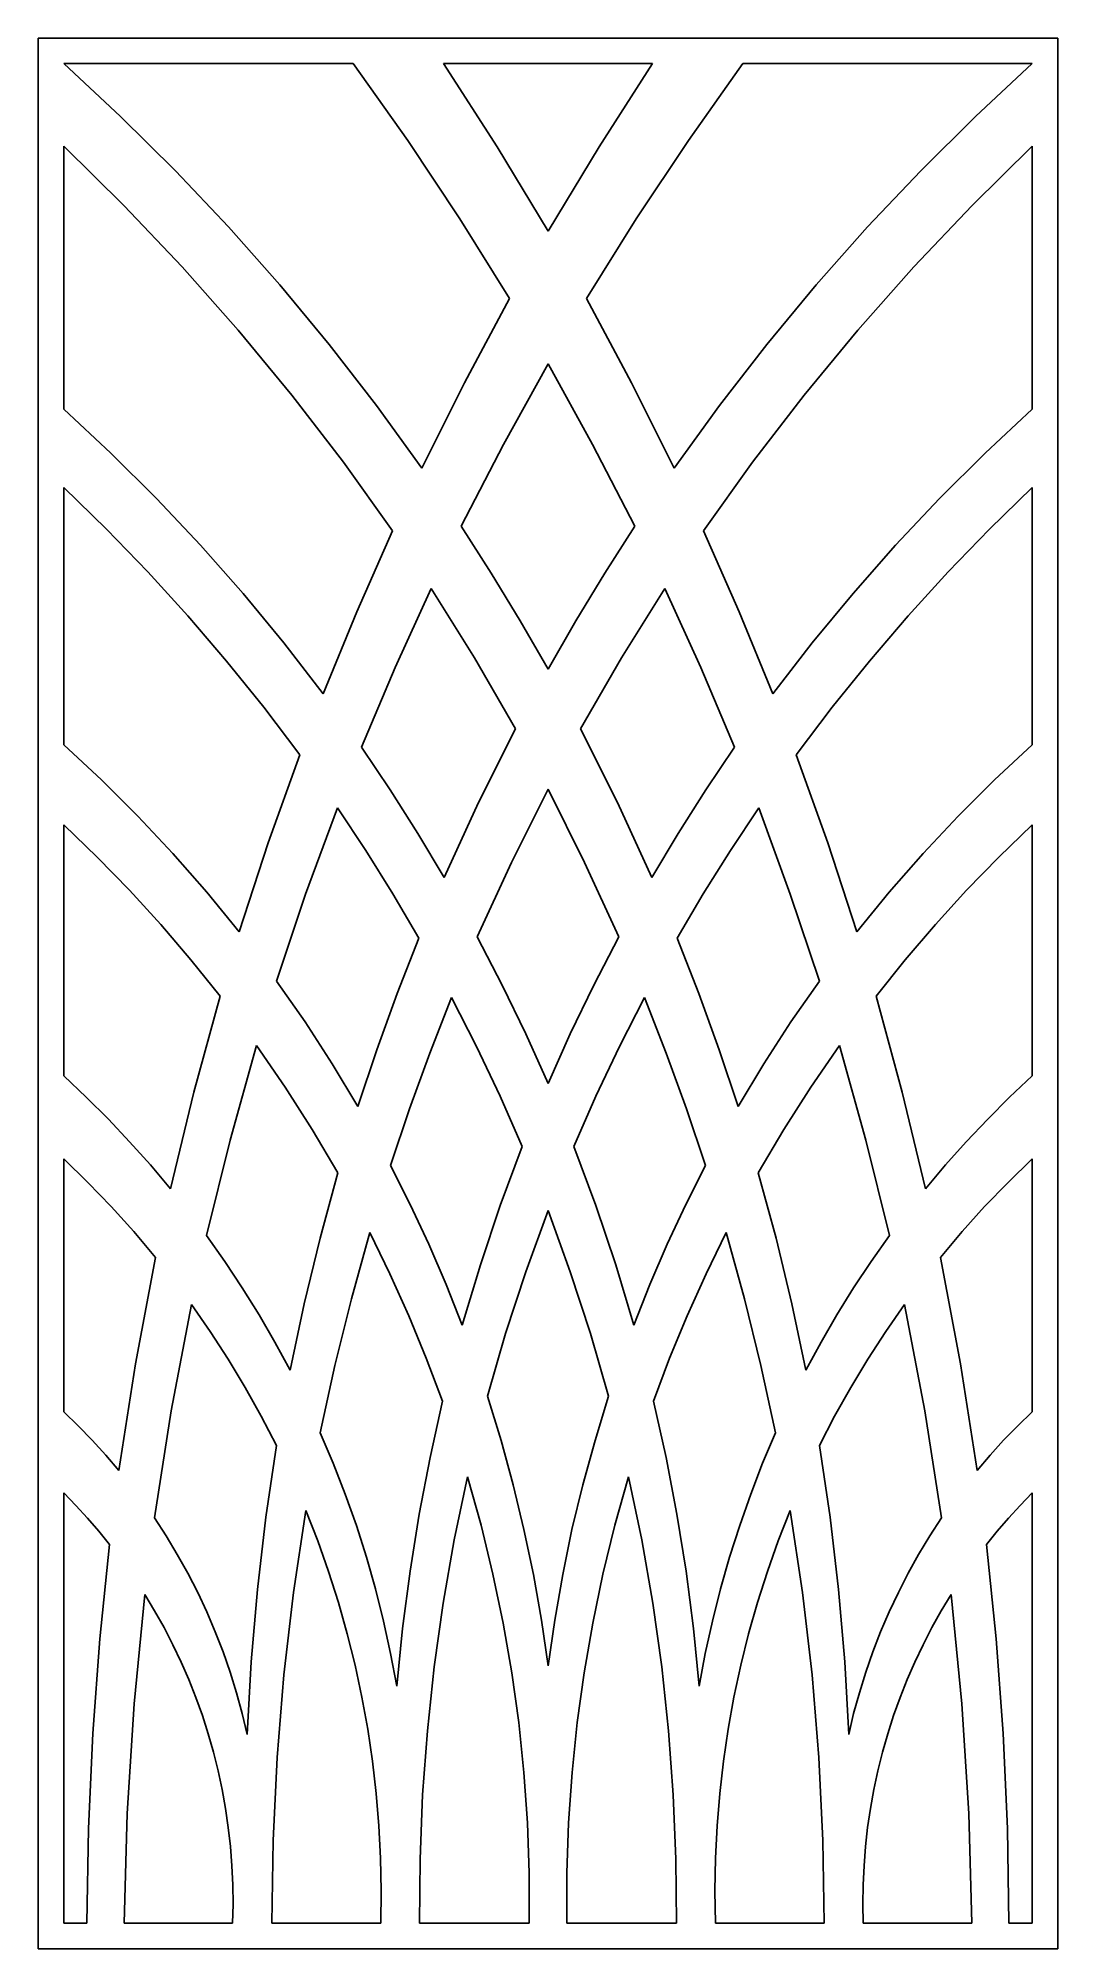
# Model space of a CAD drawing. Header units: millimetres. Extents: x 1109 to 1909, y 67 to 1567.
import ezdxf

# ---------------------------------------------------------------- set-up
doc = ezdxf.new("R2010")
doc.units = ezdxf.units.MM
doc.layers.add('DEFAULT_LAYER', color=7, linetype='Continuous', true_color=0xfff6f6)

msp = doc.modelspace()

# ---------------------------------------------------------------- linework, layer by layer
at = {"layer": 'DEFAULT_LAYER'}
for p, q in [((1909.4, 1566.7), (1109.4, 1566.7)), ((1109.4, 1566.7), (1109.4, 66.7)), ((1909.4, 66.7), (1909.4, 1566.7)), ((1129.4, 1546.7), (1356.6, 1546.7)), ((1173.8, 1505.3), (1129.4, 1546.7)), ((1356.6, 1546.7), (1399.3, 1486.4)), ((1591.3, 1546.7), (1427.4, 1546.7)), ((1427.4, 1546.7), (1469.4, 1481.5)), ((1549.4, 1481.5), (1591.3, 1546.7)), ((1662.2, 1546.7), (1619.5, 1486.4)), ((1889.4, 1546.7), (1662.2, 1546.7)), ((1844.9, 1505.3), (1889.4, 1546.7)), ((1217, 1462.6), (1173.8, 1505.3)), ((1801.8, 1462.6), (1844.9, 1505.3)), ((1399.3, 1486.4), (1440.2, 1424.9)), ((1619.5, 1486.4), (1578.6, 1424.9)), ((1129.4, 1481.8), (1176.6, 1435.3)), ((1129.4, 1275.3), (1129.4, 1481.8)), ((1469.4, 1481.5), (1509.4, 1415.2)), ((1509.4, 1415.2), (1549.4, 1481.5)), ((1889.4, 1481.8), (1842.1, 1435.3)), ((1889.4, 1275.3), (1889.4, 1481.8)), ((1258.7, 1418.5), (1217, 1462.6)), ((1760.1, 1418.5), (1801.8, 1462.6)), ((1176.6, 1435.3), (1222.3, 1387.2)), ((1842.1, 1435.3), (1796.5, 1387.2)), ((1298.9, 1373), (1258.7, 1418.5)), ((1440.2, 1424.9), (1479.2, 1362.2)), ((1578.6, 1424.9), (1539.5, 1362.2)), ((1719.8, 1373), (1760.1, 1418.5)), ((1222.3, 1387.2), (1266.2, 1337.5)), ((1796.5, 1387.2), (1752.5, 1337.5)), ((1337.6, 1326.2), (1298.9, 1373)), ((1681.1, 1326.2), (1719.8, 1373)), ((1479.2, 1362.2), (1443.9, 1296.1)), ((1539.5, 1362.2), (1574.9, 1296.1)), ((1266.2, 1337.5), (1308.4, 1286.4)), ((1752.5, 1337.5), (1710.4, 1286.4)), ((1374.8, 1278.3), (1337.6, 1326.2)), ((1643.9, 1278.3), (1681.1, 1326.2)), ((1509.4, 1310.9), (1474.4, 1247.7)), ((1544.3, 1247.7), (1509.4, 1310.9)), ((1443.9, 1296.1), (1410.4, 1229.1)), ((1574.9, 1296.1), (1608.3, 1229.1)), ((1166.3, 1240.9), (1129.4, 1275.3)), ((1308.4, 1286.4), (1348.8, 1233.8)), ((1410.4, 1229.1), (1374.8, 1278.3)), ((1608.3, 1229.1), (1643.9, 1278.3)), ((1710.4, 1286.4), (1669.9, 1233.8)), ((1852.4, 1240.9), (1889.4, 1275.3)), ((1474.4, 1247.7), (1441.3, 1183.5)), ((1577.4, 1183.5), (1544.3, 1247.7)), ((1202.1, 1205.4), (1166.3, 1240.9)), ((1348.8, 1233.8), (1387.3, 1179.9)), ((1669.9, 1233.8), (1631.4, 1179.9)), ((1816.6, 1205.4), (1852.4, 1240.9)), ((1162.9, 1181.3), (1129.4, 1213.8)), ((1129.4, 1213.8), (1129.4, 1011.9)), ((1236.7, 1168.7), (1202.1, 1205.4)), ((1782, 1168.7), (1816.6, 1205.4)), ((1889.4, 1213.8), (1855.9, 1181.3)), ((1889.4, 1011.9), (1889.4, 1213.8)), ((1195.3, 1147.7), (1162.9, 1181.3)), ((1387.3, 1179.9), (1359.3, 1116.3)), ((1441.3, 1183.5), (1464.9, 1146.7)), ((1553.9, 1146.7), (1577.4, 1183.5)), ((1631.4, 1179.9), (1659.4, 1116.3)), ((1855.9, 1181.3), (1823.4, 1147.7)), ((1270.1, 1130.8), (1236.7, 1168.7)), ((1748.7, 1130.8), (1782, 1168.7)), ((1226.8, 1113.2), (1195.3, 1147.7)), ((1464.9, 1146.7), (1487.6, 1109.3)), ((1531.2, 1109.3), (1553.9, 1146.7)), ((1823.4, 1147.7), (1792, 1113.2)), ((1302.1, 1091.9), (1270.1, 1130.8)), ((1417.6, 1134.6), (1389.4, 1072.7)), ((1451.7, 1080.1), (1417.6, 1134.6)), ((1567.1, 1080.1), (1601.1, 1134.6)), ((1601.1, 1134.6), (1629.3, 1072.7)), ((1716.6, 1091.9), (1748.7, 1130.8)), ((1257.2, 1077.7), (1226.8, 1113.2)), ((1359.3, 1116.3), (1332.9, 1051.9)), ((1659.4, 1116.3), (1685.8, 1051.9)), ((1792, 1113.2), (1761.6, 1077.7)), ((1487.6, 1109.3), (1509.4, 1071.4)), ((1509.4, 1071.4), (1531.2, 1109.3)), ((1332.9, 1051.9), (1302.1, 1091.9)), ((1483.9, 1024.4), (1451.7, 1080.1)), ((1534.8, 1024.4), (1567.1, 1080.1)), ((1685.8, 1051.9), (1716.6, 1091.9)), ((1286.4, 1041.4), (1257.2, 1077.7)), ((1389.4, 1072.7), (1362.9, 1010.1)), ((1629.3, 1072.7), (1655.8, 1010.1)), ((1761.6, 1077.7), (1732.3, 1041.4)), ((1314.6, 1004.1), (1286.4, 1041.4)), ((1732.3, 1041.4), (1704.2, 1004.1)), ((1454.9, 966.5), (1483.9, 1024.4)), ((1563.8, 966.5), (1534.8, 1024.4)), ((1129.4, 1011.9), (1158.9, 984.5)), ((1362.9, 1010.1), (1385.5, 976.5)), ((1655.8, 1010.1), (1633.2, 976.5)), ((1859.8, 984.5), (1889.4, 1011.9)), ((1289.9, 934.9), (1314.6, 1004.1)), ((1704.2, 1004.1), (1728.9, 934.9)), ((1158.9, 984.5), (1187.5, 956)), ((1385.5, 976.5), (1407.2, 942.4)), ((1480.7, 919.6), (1509.4, 977.1)), ((1509.4, 977.1), (1538.1, 919.6)), ((1633.2, 976.5), (1611.5, 942.4)), ((1831.3, 956), (1859.8, 984.5)), ((1344.1, 962.4), (1319.2, 894.7)), ((1366.3, 928.9), (1344.1, 962.4)), ((1428, 907.7), (1454.9, 966.5)), ((1590.8, 907.7), (1563.8, 966.5)), ((1652.5, 928.9), (1674.7, 962.4)), ((1674.7, 962.4), (1699.5, 894.7)), ((1129.4, 949.2), (1155.6, 923.8)), ((1129.4, 752), (1129.4, 949.2)), ((1187.5, 956), (1215.1, 926.6)), ((1803.7, 926.6), (1831.3, 956)), ((1889.4, 949.2), (1863.2, 923.8)), ((1889.4, 752), (1889.4, 949.2)), ((1267.1, 865), (1289.9, 934.9)), ((1407.2, 942.4), (1428, 907.7)), ((1611.5, 942.4), (1590.8, 907.7)), ((1728.9, 934.9), (1751.6, 865)), ((1155.6, 923.8), (1180.9, 897.7)), ((1215.1, 926.6), (1241.6, 896.3)), ((1387.6, 894.8), (1366.3, 928.9)), ((1453.9, 861.2), (1480.7, 919.6)), ((1538.1, 919.6), (1564.9, 861.2)), ((1631.1, 894.8), (1652.5, 928.9)), ((1777.1, 896.3), (1803.7, 926.6)), ((1863.2, 923.8), (1837.8, 897.7)), ((1180.9, 897.7), (1205.5, 870.7)), ((1241.6, 896.3), (1267.1, 865)), ((1319.2, 894.7), (1296.3, 826.4)), ((1408, 860.2), (1387.6, 894.8)), ((1610.7, 860.2), (1631.1, 894.8)), ((1699.5, 894.7), (1722.4, 826.4)), ((1751.6, 865), (1777.1, 896.3)), ((1837.8, 897.7), (1813.3, 870.7)), ((1205.5, 870.7), (1229.2, 843)), ((1813.3, 870.7), (1789.6, 843)), ((1391, 816.6), (1408, 860.2)), ((1473.4, 823.3), (1453.9, 861.2)), ((1564.9, 861.2), (1545.3, 823.3)), ((1627.8, 816.6), (1610.7, 860.2)), ((1229.2, 843), (1252, 814.5)), ((1789.6, 843), (1766.8, 814.5)), ((1296.3, 826.4), (1318.7, 794.3)), ((1722.4, 826.4), (1700, 794.3)), ((1252, 814.5), (1231.4, 739.3)), ((1375, 772.5), (1391, 816.6)), ((1433.7, 813.4), (1416.7, 769.9)), ((1453.3, 775), (1433.7, 813.4)), ((1492, 784.9), (1473.4, 823.3)), ((1545.3, 823.3), (1526.8, 784.9)), ((1565.5, 775), (1585, 813.4)), ((1585, 813.4), (1602.1, 769.9)), ((1643.7, 772.5), (1627.8, 816.6)), ((1766.8, 814.5), (1787.3, 739.3)), ((1318.7, 794.3), (1340, 761.5)), ((1509.4, 746), (1492, 784.9)), ((1526.8, 784.9), (1509.4, 746)), ((1700, 794.3), (1678.7, 761.5)), ((1280.7, 775.8), (1259.9, 701.5)), ((1303.1, 743.2), (1280.7, 775.8)), ((1360.2, 728), (1375, 772.5)), ((1416.7, 769.9), (1400.7, 726)), ((1471.8, 736.1), (1453.3, 775)), ((1547, 736.1), (1565.5, 775)), ((1602.1, 769.9), (1618.1, 726)), ((1658.5, 728), (1643.7, 772.5)), ((1715.7, 743.2), (1738, 775.8)), ((1738, 775.8), (1758.8, 701.5)), ((1147.1, 735.2), (1129.4, 752)), ((1340, 761.5), (1360.2, 728)), ((1678.7, 761.5), (1658.5, 728)), ((1871.6, 735.2), (1889.4, 752)), ((1164.4, 718), (1147.1, 735.2)), ((1231.4, 739.3), (1213.1, 663.4)), ((1324.3, 709.8), (1303.1, 743.2)), ((1489.1, 696.6), (1471.8, 736.1)), ((1529.6, 696.6), (1547, 736.1)), ((1694.4, 709.8), (1715.7, 743.2)), ((1787.3, 739.3), (1805.7, 663.4)), ((1854.4, 718), (1871.6, 735.2)), ((1400.7, 726), (1385.7, 681.7)), ((1618.1, 726), (1633, 681.7)), ((1181.1, 700.3), (1164.4, 718)), ((1344.4, 675.8), (1324.3, 709.8)), ((1674.4, 675.8), (1694.4, 709.8)), ((1837.6, 700.3), (1854.4, 718)), ((1197.4, 682.1), (1181.1, 700.3)), ((1259.9, 701.5), (1241.4, 626.7)), ((1471.9, 650.3), (1489.1, 696.6)), ((1546.8, 650.3), (1529.6, 696.6)), ((1758.8, 701.5), (1777.3, 626.7)), ((1821.4, 682.1), (1837.6, 700.3)), ((1129.4, 686.8), (1148.3, 668.4)), ((1129.4, 488.2), (1129.4, 686.8)), ((1213.1, 663.4), (1197.4, 682.1)), ((1330.5, 624.6), (1344.4, 675.8)), ((1385.7, 681.7), (1401.2, 651)), ((1633, 681.7), (1617.5, 651)), ((1688.3, 624.6), (1674.4, 675.8)), ((1805.7, 663.4), (1821.4, 682.1)), ((1889.4, 686.8), (1870.4, 668.4)), ((1889.4, 488.2), (1889.4, 686.8)), ((1148.3, 668.4), (1166.7, 649.3)), ((1870.4, 668.4), (1852, 649.3)), ((1166.7, 649.3), (1184.4, 629.7)), ((1401.2, 651), (1415.8, 619.8)), ((1456.3, 603.6), (1471.9, 650.3)), ((1509.4, 646.3), (1491.9, 598.2)), ((1526.8, 598.2), (1509.4, 646.3)), ((1562.5, 603.6), (1546.8, 650.3)), ((1617.5, 651), (1603, 619.8)), ((1852, 649.3), (1834.3, 629.7)), ((1184.4, 629.7), (1201.4, 609.4)), ((1241.4, 626.7), (1255.8, 606.3)), ((1318, 573), (1330.5, 624.6)), ((1355.1, 576.9), (1369.5, 629)), ((1369.5, 629), (1385.3, 596.6)), ((1415.8, 619.8), (1429.4, 588.2)), ((1603, 619.8), (1589.3, 588.2)), ((1633.4, 596.6), (1649.2, 629)), ((1649.2, 629), (1663.6, 576.9)), ((1700.7, 573), (1688.3, 624.6)), ((1777.3, 626.7), (1763, 606.3)), ((1834.3, 629.7), (1817.3, 609.4)), ((1201.4, 609.4), (1185.7, 526)), ((1255.8, 606.3), (1269.5, 585.6)), ((1442.1, 556.3), (1456.3, 603.6)), ((1576.6, 556.3), (1562.5, 603.6)), ((1763, 606.3), (1749.2, 585.6)), ((1817.3, 609.4), (1833, 526)), ((1269.5, 585.6), (1282.7, 564.4)), ((1385.3, 596.6), (1400.1, 563.7)), ((1429.4, 588.2), (1442.1, 556.3)), ((1491.9, 598.2), (1476.1, 549.6)), ((1542.7, 549.6), (1526.8, 598.2)), ((1589.3, 588.2), (1576.6, 556.3)), ((1618.6, 563.7), (1633.4, 596.6)), ((1749.2, 585.6), (1736.1, 564.4)), ((1229.6, 572.6), (1213.6, 489)), ((1244.4, 551.4), (1229.6, 572.6)), ((1307, 521), (1318, 573)), ((1342.2, 524.5), (1355.1, 576.9)), ((1663.6, 576.9), (1676.5, 524.5)), ((1711.7, 521), (1700.7, 573)), ((1789.2, 572.6), (1774.4, 551.4)), ((1805.1, 489), (1789.2, 572.6)), ((1282.7, 564.4), (1295.1, 542.9)), ((1400.1, 563.7), (1413.9, 530.3)), ((1604.8, 530.3), (1618.6, 563.7)), ((1736.1, 564.4), (1723.6, 542.9)), ((1258.4, 529.6), (1244.4, 551.4)), ((1295.1, 542.9), (1307, 521)), ((1476.1, 549.6), (1461.8, 500.4)), ((1556.9, 500.4), (1542.7, 549.6)), ((1723.6, 542.9), (1711.7, 521)), ((1774.4, 551.4), (1760.3, 529.6)), ((1185.7, 526), (1172.7, 442.1)), ((1271.8, 507.4), (1258.4, 529.6)), ((1413.9, 530.3), (1426.6, 496.6)), ((1592.1, 496.6), (1604.8, 530.3)), ((1760.3, 529.6), (1746.9, 507.4)), ((1833, 526), (1846, 442.1)), ((1330.7, 471.8), (1342.2, 524.5)), ((1676.5, 524.5), (1688, 471.8)), ((1284.4, 484.8), (1271.8, 507.4)), ((1426.6, 496.6), (1416.8, 452.3)), ((1461.8, 500.4), (1472.5, 465.8)), ((1546.3, 465.8), (1556.9, 500.4)), ((1602, 452.3), (1592.1, 496.6)), ((1746.9, 507.4), (1734.3, 484.8)), ((1140.8, 477.2), (1129.4, 488.2)), ((1213.6, 489), (1200.5, 404.9)), ((1296.3, 461.8), (1284.4, 484.8)), ((1734.3, 484.8), (1722.4, 461.8)), ((1818.2, 404.9), (1805.1, 489)), ((1878, 477.2), (1889.4, 488.2)), ((1151.8, 465.9), (1140.8, 477.2)), ((1162.5, 454.1), (1151.8, 465.9)), ((1340.9, 447.8), (1330.7, 471.8)), ((1472.5, 465.8), (1482, 430.9)), ((1536.7, 430.9), (1546.3, 465.8)), ((1688, 471.8), (1677.8, 447.8)), ((1856.3, 454.1), (1866.9, 465.9)), ((1866.9, 465.9), (1878, 477.2)), ((1172.7, 442.1), (1162.5, 454.1)), ((1288, 405.4), (1296.3, 461.8)), ((1416.8, 452.3), (1408.3, 407.8)), ((1610.5, 407.8), (1602, 452.3)), ((1722.4, 461.8), (1730.8, 405.4)), ((1846, 442.1), (1856.3, 454.1)), ((1350.3, 423.5), (1340.9, 447.8)), ((1446.1, 437.3), (1435.8, 387.8)), ((1456.8, 399.2), (1446.1, 437.3)), ((1572.6, 437.3), (1561.9, 399.2)), ((1582.9, 387.8), (1572.6, 437.3)), ((1677.8, 447.8), (1668.4, 423.5)), ((1129.4, 86.7), (1129.4, 424.6)), ((1129.4, 424.6), (1138.8, 414.8)), ((1359, 399), (1350.3, 423.5)), ((1482, 430.9), (1490.5, 395.8)), ((1528.2, 395.8), (1536.7, 430.9)), ((1668.4, 423.5), (1659.8, 399)), ((1889.4, 424.6), (1879.9, 414.8)), ((1889.4, 86.7), (1889.4, 424.6)), ((1138.8, 414.8), (1148, 404.8)), ((1281.4, 348.7), (1288, 405.4)), ((1319.4, 410.7), (1309.7, 346.3)), ((1328.7, 386.9), (1319.4, 410.7)), ((1408.3, 407.8), (1401.1, 363)), ((1617.7, 363), (1610.5, 407.8)), ((1699.3, 410.7), (1690, 386.9)), ((1709.1, 346.3), (1699.3, 410.7)), ((1730.8, 405.4), (1737.4, 348.7)), ((1879.9, 414.8), (1870.8, 404.8)), ((1148, 404.8), (1156.8, 394.6)), ((1156.8, 394.6), (1165.3, 384)), ((1200.5, 404.9), (1209.8, 390.8)), ((1209.8, 390.8), (1218.5, 376.3)), ((1366.9, 374.2), (1359, 399)), ((1466.2, 360.9), (1456.8, 399.2)), ((1490.5, 395.8), (1497.9, 360.4)), ((1520.9, 360.4), (1528.2, 395.8)), ((1561.9, 399.2), (1552.5, 360.9)), ((1659.8, 399), (1651.9, 374.2)), ((1800.2, 376.3), (1809, 390.8)), ((1809, 390.8), (1818.2, 404.9)), ((1861.9, 394.6), (1853.4, 384)), ((1870.8, 404.8), (1861.9, 394.6)), ((1165.3, 384), (1157.8, 309.9)), ((1218.5, 376.3), (1226.7, 361.5)), ((1337.2, 362.9), (1328.7, 386.9)), ((1435.8, 387.8), (1427.2, 338.1)), ((1591.6, 338.1), (1582.9, 387.8)), ((1690, 386.9), (1681.5, 362.9)), ((1792, 361.5), (1800.2, 376.3)), ((1853.4, 384), (1861, 309.9)), ((1226.7, 361.5), (1234.5, 346.5)), ((1345, 338.6), (1337.2, 362.9)), ((1374, 349.2), (1366.9, 374.2)), ((1401.1, 363), (1395.2, 318)), ((1474.3, 322.3), (1466.2, 360.9)), ((1497.9, 360.4), (1504.2, 324.7)), ((1514.6, 324.7), (1520.9, 360.4)), ((1552.5, 360.9), (1544.5, 322.3)), ((1623.5, 318), (1617.7, 363)), ((1651.9, 374.2), (1644.7, 349.2)), ((1681.5, 362.9), (1673.8, 338.6)), ((1784.3, 346.5), (1792, 361.5)), ((1234.5, 346.5), (1241.7, 331.1)), ((1276.5, 291.9), (1281.4, 348.7)), ((1309.7, 346.3), (1302.1, 281.7)), ((1380.4, 323.9), (1374, 349.2)), ((1644.7, 349.2), (1638.4, 323.9)), ((1716.6, 281.7), (1709.1, 346.3)), ((1737.4, 348.7), (1742.2, 291.9)), ((1777.1, 331.1), (1784.3, 346.5)), ((1192.9, 344.8), (1184.6, 259)), ((1200.7, 331.9), (1192.9, 344.8)), ((1208.1, 318.8), (1200.7, 331.9)), ((1241.7, 331.1), (1248.3, 315.6)), ((1351.9, 314), (1345, 338.6)), ((1427.2, 338.1), (1420.1, 288.1)), ((1598.6, 288.1), (1591.6, 338.1)), ((1673.8, 338.6), (1666.8, 314)), ((1770.4, 315.6), (1777.1, 331.1)), ((1818, 331.9), (1810.6, 318.8)), ((1825.8, 344.8), (1818, 331.9)), ((1834.1, 259), (1825.8, 344.8)), ((1215, 305.4), (1208.1, 318.8)), ((1248.3, 315.6), (1254.4, 299.8)), ((1385.9, 298.5), (1380.4, 323.9)), ((1395.2, 318), (1390.7, 272.9)), ((1481, 283.4), (1474.3, 322.3)), ((1504.2, 324.7), (1509.4, 288.9)), ((1509.4, 288.9), (1514.6, 324.7)), ((1544.5, 322.3), (1537.7, 283.4)), ((1628, 272.9), (1623.5, 318)), ((1638.4, 323.9), (1632.8, 298.5)), ((1764.3, 299.8), (1770.4, 315.6)), ((1810.6, 318.8), (1803.7, 305.4)), ((1157.8, 309.9), (1152.3, 235.6)), ((1221.5, 291.8), (1215, 305.4)), ((1358.1, 289.2), (1351.9, 314)), ((1666.8, 314), (1660.7, 289.2)), ((1803.7, 305.4), (1797.2, 291.8)), ((1861, 309.9), (1866.4, 235.6)), ((1227.5, 278), (1221.5, 291.8)), ((1254.4, 299.8), (1260, 283.9)), ((1273.4, 234.9), (1276.5, 291.9)), ((1363.4, 264.3), (1358.1, 289.2)), ((1390.7, 272.9), (1385.9, 298.5)), ((1420.1, 288.1), (1414.7, 237.9)), ((1604, 237.9), (1598.6, 288.1)), ((1632.8, 298.5), (1628, 272.9)), ((1660.7, 289.2), (1655.3, 264.3)), ((1742.2, 291.9), (1745.4, 234.9)), ((1758.7, 283.9), (1764.3, 299.8)), ((1797.2, 291.8), (1791.2, 278)), ((1233.1, 264), (1227.5, 278)), ((1260, 283.9), (1265, 267.7)), ((1302.1, 281.7), (1296.8, 216.8)), ((1486.4, 244.2), (1481, 283.4)), ((1537.7, 283.4), (1532.3, 244.2)), ((1722, 216.8), (1716.6, 281.7)), ((1753.7, 267.7), (1758.7, 283.9)), ((1791.2, 278), (1785.7, 264)), ((1184.6, 259), (1179.2, 172.9)), ((1238.2, 249.8), (1233.1, 264)), ((1265, 267.7), (1269.5, 251.4)), ((1368, 239.2), (1363.4, 264.3)), ((1655.3, 264.3), (1650.8, 239.2)), ((1749.2, 251.4), (1753.7, 267.7)), ((1785.7, 264), (1780.6, 249.8)), ((1839.5, 172.9), (1834.1, 259)), ((1242.8, 235.4), (1238.2, 249.8)), ((1269.5, 251.4), (1273.4, 234.9)), ((1490.5, 205), (1486.4, 244.2)), ((1532.3, 244.2), (1528.3, 205)), ((1745.4, 234.9), (1749.2, 251.4)), ((1780.6, 249.8), (1776, 235.4)), ((1152.3, 235.6), (1148.9, 161.2)), ((1246.9, 220.9), (1242.8, 235.4)), ((1371.7, 213.9), (1368, 239.2)), ((1414.7, 237.9), (1411, 187.6)), ((1607.7, 187.6), (1604, 237.9)), ((1650.8, 239.2), (1647, 213.9)), ((1776, 235.4), (1771.8, 220.9)), ((1866.4, 235.6), (1869.8, 161.2)), ((1250.5, 206.3), (1246.9, 220.9)), ((1296.8, 216.8), (1293.6, 151.8)), ((1374.6, 188.6), (1371.7, 213.9)), ((1647, 213.9), (1644.1, 188.6)), ((1725.1, 151.8), (1722, 216.8)), ((1771.8, 220.9), (1768.2, 206.3)), ((1253.7, 191.6), (1250.5, 206.3)), ((1493.2, 165.6), (1490.5, 205)), ((1528.3, 205), (1525.5, 165.6)), ((1768.2, 206.3), (1765, 191.6)), ((1256.4, 176.8), (1253.7, 191.6)), ((1376.7, 163.2), (1374.6, 188.6)), ((1411, 187.6), (1409, 137.1)), ((1609.8, 137.1), (1607.7, 187.6)), ((1644.1, 188.6), (1642, 163.2)), ((1765, 191.6), (1762.4, 176.8)), ((1179.2, 172.9), (1176.8, 86.7)), ((1258.5, 161.8), (1256.4, 176.8)), ((1494.6, 126.1), (1493.2, 165.6)), ((1525.5, 165.6), (1524.2, 126.1)), ((1762.4, 176.8), (1760.2, 161.8)), ((1841.9, 86.7), (1839.5, 172.9)), ((1148.9, 161.2), (1147.6, 86.7)), ((1260.2, 146.9), (1258.5, 161.8)), ((1293.6, 151.8), (1292.7, 86.7)), ((1378, 137.7), (1376.7, 163.2)), ((1642, 163.2), (1640.8, 137.7)), ((1726.1, 86.7), (1725.1, 151.8)), ((1760.2, 161.8), (1758.5, 146.9)), ((1869.8, 161.2), (1871.1, 86.7)), ((1261.4, 131.8), (1260.2, 146.9)), ((1378.4, 112.2), (1378, 137.7)), ((1409, 137.1), (1408.6, 86.7)), ((1610.2, 86.7), (1609.8, 137.1)), ((1640.8, 137.7), (1640.3, 112.2)), ((1758.5, 146.9), (1757.4, 131.8)), ((1262, 116.8), (1261.4, 131.8)), ((1494.6, 86.7), (1494.6, 126.1)), ((1524.2, 126.1), (1524.1, 86.7)), ((1757.4, 131.8), (1756.7, 116.8)), ((1262.2, 101.7), (1262, 116.8)), ((1378.1, 86.7), (1378.4, 112.2)), ((1640.3, 112.2), (1640.7, 86.7)), ((1756.7, 116.8), (1756.5, 101.7)), ((1261.9, 86.7), (1262.2, 101.7)), ((1756.5, 101.7), (1756.8, 86.7)), ((1147.6, 86.7), (1129.4, 86.7)), ((1176.8, 86.7), (1261.9, 86.7)), ((1292.7, 86.7), (1378.1, 86.7)), ((1408.6, 86.7), (1494.6, 86.7)), ((1524.1, 86.7), (1610.2, 86.7)), ((1640.7, 86.7), (1726.1, 86.7)), ((1756.8, 86.7), (1841.9, 86.7)), ((1871.1, 86.7), (1889.4, 86.7)), ((1109.4, 66.7), (1909.4, 66.7))]:
    msp.add_line(p, q, dxfattribs=at)

doc.saveas('drawing.dxf')
